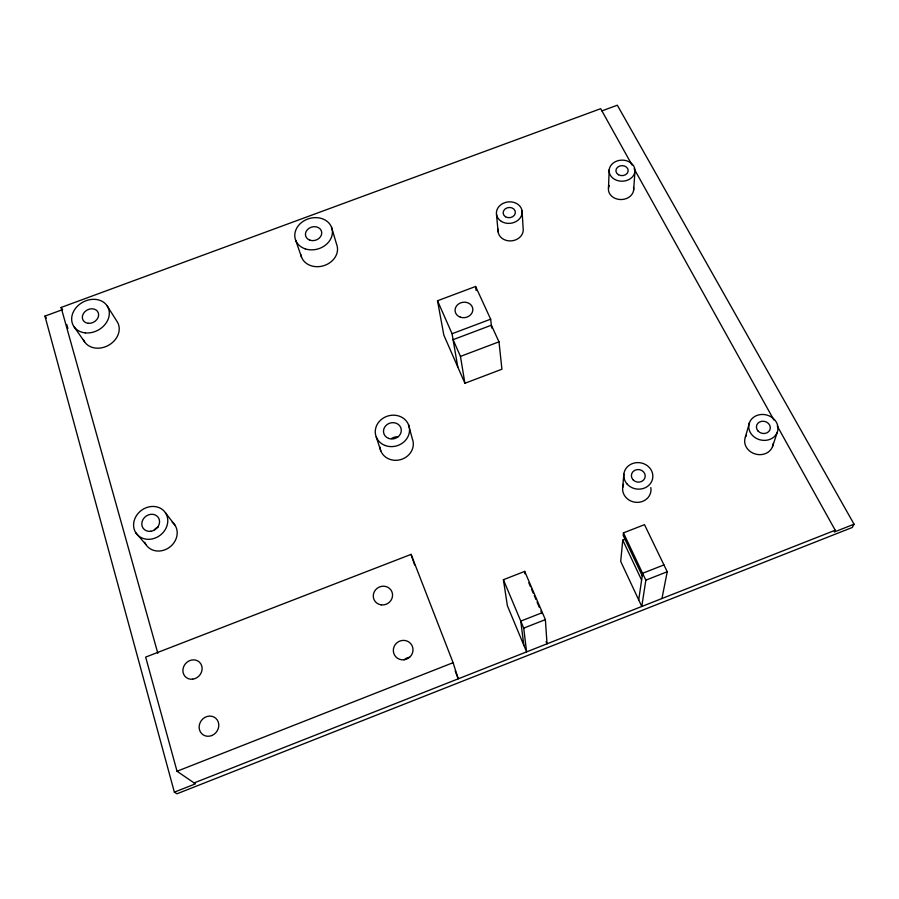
<?xml version="1.0" encoding="UTF-8"?>
<svg xmlns="http://www.w3.org/2000/svg" width="899" height="899" viewBox="0 0 899 899"><rect width="100%" height="100%" fill="white"/><g stroke="black" fill="none" stroke-linecap="round" stroke-linejoin="round"><path stroke-width="1.35" d="M608.466 188.105L609.207 169.641M633.649 190.105L634.93 171.619A12.934 10.541 -1.3 0 0 616.748 161.101A12.934 10.541 -1.3 0 0 614.523 179.294A12.934 10.541 -1.3 0 0 634.93 171.619M622.67 487.618L623.85 474.144M625.266 539.142L622.76 540.13L620.703 561.392L641.774 606.477L645.842 580.158L623.457 532.871L644.493 524.668L667.238 571.742L661.956 598.52M623.457 532.871L623.209 535.489L642.246 575.742M638.717 599.936L642.594 573.292L663.945 564.92M745.383 437.105L749.508 422.508M772.499 446.668L777.298 432.228A14.744 12.856 13.9 0 0 760.363 414.585A14.744 12.856 13.9 0 0 752.485 435.442A14.744 12.856 13.9 0 0 777.298 432.228M777.264 426.07L835.216 530.23L834.317 531.983L854.05 524.196L617.321 105.205L601.903 110.892M854.05 524.196L852.286 527.466L176.957 793.795L174.361 792.154L44.95 316.122L62.604 309.616L61.098 307.458L600.689 108.689L632.053 165.056M177.036 771.252L453.096 662.687L411.079 554.38L145.66 657.102L177.036 771.252L195.431 783.849L174.361 792.154M194.094 782.939L835.216 530.23M542.378 612.635L520.768 621.108L523.814 645.179M523.712 628.143L545.378 619.625L524.701 571.404L503.406 579.709L507.384 605.757L526.6 651.865L523.712 628.143L503.406 579.709M645.842 580.158L667.238 571.742M464.907 383.266L501.923 369.219L498.99 341.834L491.36 325.224L453.085 339.665L460.457 356.397L464.907 383.266L443.836 335.113L437.521 300.76L475.616 286.478L490.663 319.19L491.686 328.011M460.457 356.397L498.99 341.834M457.782 367.006L452.062 333.731L490.663 319.19M135.816 532.826L145.975 544.648M165.461 512.801A17.89 15.598 -36.6 0 1 150.774 539.175A17.89 15.598 -36.6 0 1 135.828 516.678A17.89 15.598 -36.6 0 1 165.461 512.801L174.889 525.038M44.95 316.122L46.388 318.1M73.932 326.584L84.607 341.878M106.936 305.548L116.87 321.224A19.171 15.71 -28.6 0 1 108.285 345.441A19.171 15.71 -28.6 0 1 83.315 339.462M634.098 168.731L773.859 419.945M622.76 540.13L641.605 580.069M437.521 300.76L452.062 333.731M528.803 582.81L530.444 586.654M531.545 589.227L533.197 593.07M534.298 595.644L535.95 599.487M537.04 602.049L539.243 607.185M540.895 611.028L541.996 613.601M546.075 641.605L547.019 643.819L545.378 619.625M455.186 670.98L458.232 678.824L453.096 662.687M295.681 240.258L301.547 257.193M411.079 554.38L414.63 564.999M376.243 436.948L380.771 450.815M331.461 227.042L336.574 244.225A18.688 15.609 -17 0 1 323.337 265.823A18.688 15.609 -17 0 1 300.828 254.563M66.762 324.483L67.897 328.54M61.098 307.458L157.819 653.258M408.517 424.665L412.304 438.791A16.879 15.305 -16.8 0 1 400.134 459.771A16.879 15.305 -16.8 0 1 379.861 446.927M475.616 286.478L476.144 290.512M524.701 571.404L524.949 573.832M496.484 214.322L498.136 231.964M522.049 210.827L523.151 228.56A12.62 10.597 -6.4 0 1 510.542 240.921A12.62 10.597 -6.4 0 1 498.181 229.189M172.215 522.083A17.474 15.317 -37.1 0 1 169.495 547.3A17.474 15.317 -37.1 0 1 144.75 542.266M154.313 529.725A9.091 7.967 -37.1 0 1 158.202 527.095M391.582 438.487A8.776 7.956 -16.8 0 1 398.088 436.858M404.943 659.124A9.552 9.271 -39.8 0 1 409.528 657.326M773.185 443.443A14.395 12.608 14.5 0 1 755.014 453.928A14.395 12.608 14.5 0 1 746.384 435.138M650.797 487.539A14.227 12.991 9.4 0 1 635.402 502.26A14.227 12.991 9.4 0 1 623.524 484.347M633.548 187.397A12.653 10.395 -1.1 0 1 619.748 199.499A12.653 10.395 -1.1 0 1 609.252 185.475M385.177 445.511A17.283 15.575 -16.7 0 0 409.483 428.621A17.283 15.575 -16.7 0 0 382.558 418.563A17.283 15.575 -16.7 0 0 385.177 445.511M388.615 438.42A8.99 8.102 -16.7 0 0 401.28 429.666A8.99 8.102 -16.7 0 0 387.3 424.395A8.99 8.102 -16.7 0 0 388.615 438.42M150.706 531.287A9.305 8.113 -36.6 0 0 158.37 517.588A9.305 8.113 -36.6 0 0 142.963 519.566A9.305 8.113 -36.6 0 0 150.706 531.287M85.349 332.888A19.598 15.935 -28.3 0 0 108.757 309.29A19.598 15.935 -28.3 0 0 77.37 306.267A19.598 15.935 -28.3 0 0 85.349 332.888M88.226 323.303A8.496 6.9 -28.3 0 0 98.396 313.11A8.496 6.9 -28.3 0 0 84.821 311.751A8.496 6.9 -28.3 0 0 88.226 323.303M309.93 240.202A8.271 6.855 -16.9 0 0 321.741 232.526A8.271 6.855 -16.9 0 0 309.099 228.256A8.271 6.855 -16.9 0 0 309.93 240.202M305.222 248.854A19.093 15.822 -16.9 0 0 332.405 231.065A19.093 15.822 -16.9 0 0 303.199 221.311A19.093 15.822 -16.9 0 0 305.222 248.854M404.044 659.787A9.968 9.631 -36.3 0 0 411.225 644.246A9.968 9.631 -36.3 0 0 394.234 646.314A9.968 9.631 -36.3 0 0 404.044 659.787M381.198 604.858A9.754 9.248 -29.2 0 0 391.998 592.003A9.754 9.248 -29.2 0 0 375.568 589.834A9.754 9.248 -29.2 0 0 381.198 604.858M192.667 679.183A10.147 9.147 -47.4 0 0 200.747 663.72A10.147 9.147 -47.4 0 0 184.093 665.754A10.147 9.147 -47.4 0 0 192.667 679.183M211.726 735.562A10.428 9.462 -53 0 0 215.76 718.267A10.428 9.462 -53 0 0 199.421 724.706A10.428 9.462 -53 0 0 211.726 735.562M460.355 317.19A8.934 7.743 -9.2 0 0 472.795 308.739A8.934 7.743 -9.2 0 0 458.67 303.896A8.934 7.743 -9.2 0 0 460.355 317.19M758.183 431.172A7.001 6.102 13.9 0 0 769.971 429.666A7.001 6.102 13.9 0 0 761.947 421.271A7.001 6.102 13.9 0 0 758.183 431.172M632.963 479.706A6.922 6.293 8.7 0 0 644.774 478.212A6.922 6.293 8.7 0 0 637.166 469.581A6.922 6.293 8.7 0 0 632.963 479.706M627.109 484.055A14.575 13.249 8.7 0 0 651.944 480.864A14.575 13.249 8.7 0 0 635.885 462.727A14.575 13.249 8.7 0 0 627.109 484.055M618.456 174.732A6.147 5.012 -1.3 0 0 628.165 171.102A6.147 5.012 -1.3 0 0 619.535 166.09A6.147 5.012 -1.3 0 0 618.456 174.732M501.384 221.401A12.901 10.754 -6.5 0 0 522.027 213.647A12.901 10.754 -6.5 0 0 504.406 202.814A12.901 10.754 -6.5 0 0 501.384 221.401M505.496 216.749A6.124 5.102 -6.5 0 0 515.318 213.085A6.124 5.102 -6.5 0 0 506.957 207.927A6.124 5.102 -6.5 0 0 505.496 216.749"/></g></svg>
